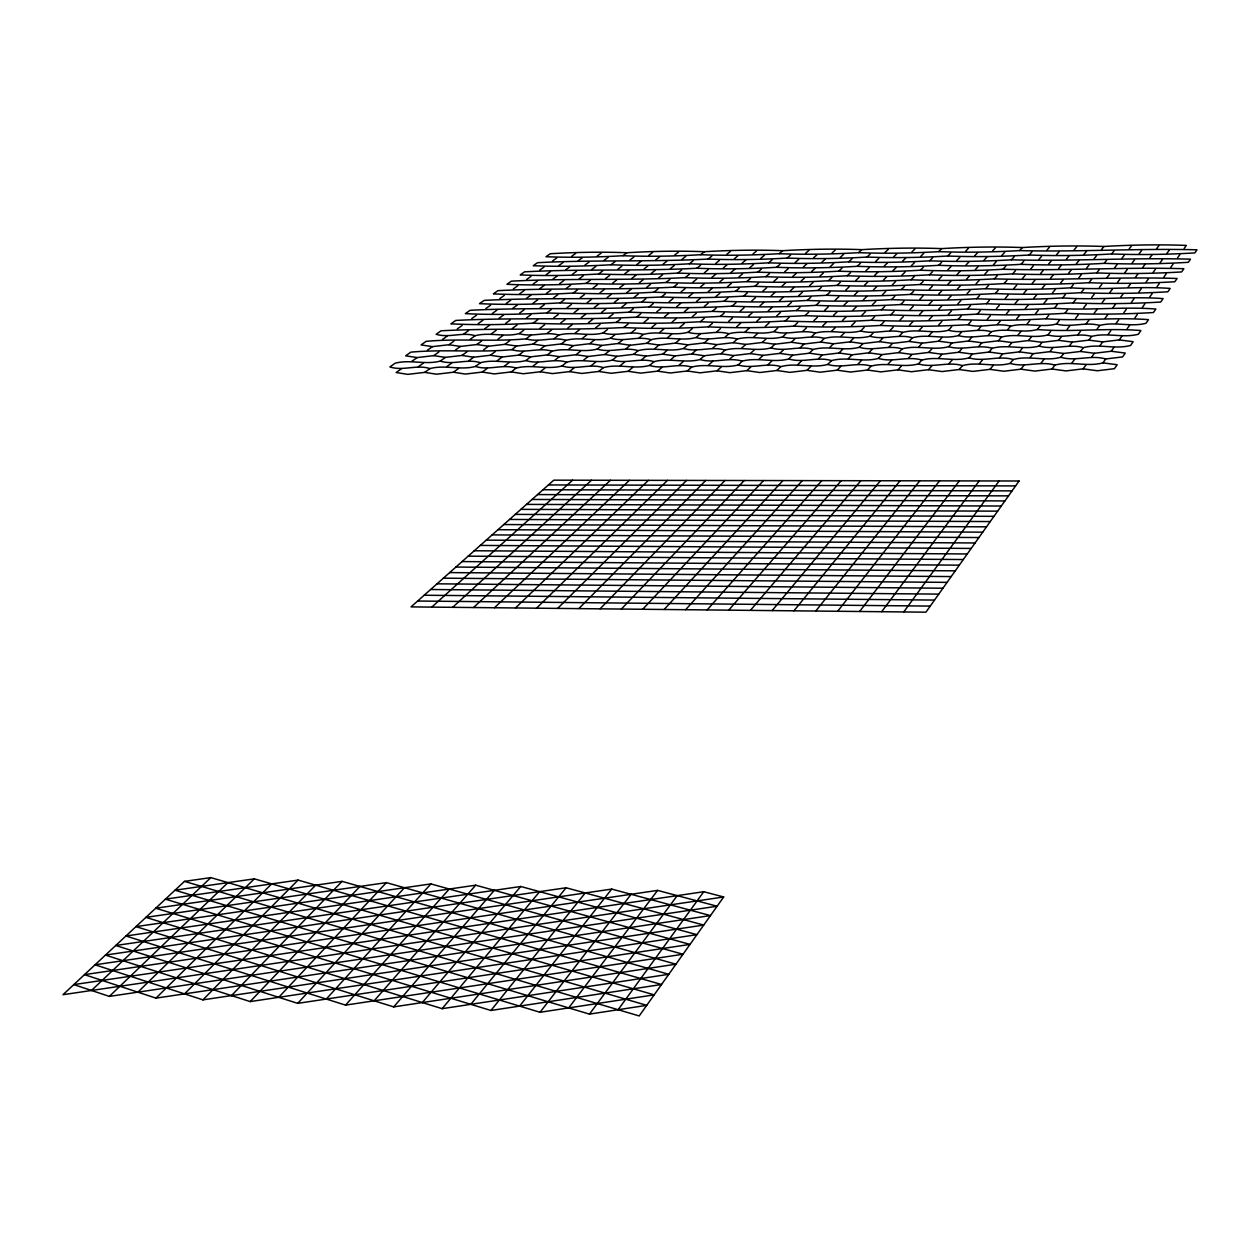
<?xml version="1.0" encoding="UTF-8"?>
<svg xmlns="http://www.w3.org/2000/svg" width="1260" height="1260" viewBox="0 0 1260 1260"><rect width="100%" height="100%" fill="white"/><g stroke="black" fill="none" stroke-linecap="round" stroke-linejoin="round"><path stroke-width="1.5" d="M723.681 896.978L639.198 1015.954L184.495 881.37L63 994.691L723.681 896.978L703.757 891.718L73.804 984.611L109.352 996.392L717.097 906.223L657.594 890.395L84.483 974.642L155.988 998.125L710.451 915.595L611.714 889.087L95.035 964.798L202.923 999.857L703.71 925.076L566.102 887.78L105.462 955.08L250.173 1001.59L696.906 934.684L520.758 886.489L115.763 945.488L297.707 1003.354L689.992 944.401L475.697 885.197L125.921 935.991L345.555 1005.118L683.014 954.245L430.904 883.906L135.986 926.62L393.703 1006.897L675.943 964.199L386.363 882.63L145.908 917.359L442.166 1008.677L668.776 974.295L342.09 881.37L155.72 908.208L490.943 1010.473L661.516 984.501L298.084 880.11L165.422 899.152L540.036 1012.284L654.176 994.849L254.331 878.85L175.014 890.206L589.459 1014.111L646.726 1005.338L210.845 877.606L184.495 881.37M1105.729 358.958C1090.782 354.627 1075.756 361.636 1060.81 357.305C1044.934 361.589 1029.136 355.241 1013.245 359.51C998.55 355.194 983.761 362.187 969.05 357.871C953.3 362.108 937.613 355.84 921.863 360.061C907.389 355.745 892.82 362.738 878.362 358.423C862.706 362.612 847.177 356.407 831.521 360.596C817.299 356.296 802.935 363.274 788.713 358.974C773.183 363.116 757.764 356.989 742.234 361.132C728.233 356.832 714.089 363.809 700.087 359.51C684.684 363.62 669.391 357.557 653.971 361.667C640.206 357.368 626.267 364.329 612.486 360.045C597.193 364.124 582.025 358.108 566.716 362.187C553.172 357.903 539.438 364.849 525.892 360.565C510.694 364.613 495.652 358.675 480.469 362.707C467.129 358.423 453.6 365.368 440.26 361.1C425.171 365.085 410.256 359.21 395.168 363.211L389.875 366.943C403.168 371.275 416.666 364.25 429.959 368.582C445.19 364.534 460.231 370.519 475.461 366.455C488.959 370.786 502.661 363.762 516.175 368.109C531.515 364.014 546.683 370.062 562.023 365.967C575.741 370.298 589.649 363.258 603.383 367.621C618.833 363.478 634.126 369.589 649.577 365.463C663.532 369.81 677.644 362.77 691.598 367.117C707.159 362.943 722.594 369.133 738.155 364.959C752.33 369.306 766.647 362.25 780.838 366.628C796.525 362.407 812.086 368.66 827.757 364.439C842.168 368.802 856.706 361.746 871.133 366.109C886.93 361.856 902.617 368.172 918.414 363.919C933.077 368.298 947.835 361.226 962.498 365.605C978.406 361.305 994.234 367.7 1010.142 363.4C1025.042 367.778 1040.02 360.691 1054.935 365.085C1070.968 360.754 1086.923 367.195 1102.957 362.864L1105.729 358.958L1122.597 356.926L1125.274 353.068L1111.194 351.257L1094.436 353.272L1080.481 351.461L1063.724 353.461L1049.879 351.65L1033.121 353.666L1019.403 351.855L1002.645 353.855L989.037 352.044L972.295 354.044L958.797 352.249L942.055 354.233L928.667 352.438L911.925 354.422L898.663 352.627L881.921 354.611L868.77 352.832L852.028 354.8L838.987 353.02L822.26 354.989L809.314 353.209L792.603 355.178L779.767 353.398L763.056 355.367L750.33 353.587L733.619 355.556L721.003 353.776L704.293 355.745L691.787 353.966L675.077 355.934L662.681 354.154L645.986 356.107L633.685 354.343L616.99 356.296L604.816 354.532L588.121 356.486L576.04 354.721L559.346 356.659L547.36 354.895L530.68 356.848L518.805 355.084L502.141 357.021L490.36 355.273L473.681 357.21L462.01 355.446L445.347 357.383L433.771 355.635L417.123 357.572L405.641 355.824L410.823 352.154C444.528 349.067 478.123 352.768 511.828 349.666C525.184 353.839 538.713 347.036 552.069 351.209C567.173 347.24 582.12 353.068 597.224 349.083C610.801 353.257 624.519 346.453 638.096 350.642C653.31 346.626 668.383 352.517 683.597 348.5C697.394 352.674 711.317 345.87 725.098 350.059C740.423 345.996 755.638 351.965 770.947 347.902C784.964 352.091 799.092 345.272 813.109 349.461C828.544 345.366 843.885 351.398 859.304 347.303C873.558 351.493 887.89 344.657 902.144 348.863C917.674 344.736 933.14 350.831 948.686 346.689C963.16 350.894 977.713 344.059 992.187 348.264C1007.842 344.09 1023.435 350.248 1039.091 346.075C1053.817 350.28 1068.59 343.429 1083.301 347.65C1099.067 343.445 1114.801 349.666 1130.567 345.445L1133.181 341.68L1119.258 339.916L1102.689 341.901L1088.876 340.137L1072.307 342.106L1058.605 340.357L1042.052 342.326L1028.459 340.562L1011.906 342.531L998.424 340.783L981.871 342.752L968.499 341.003L951.961 342.956L938.7 341.208L922.163 343.177L909.011 341.428L892.474 343.382L879.433 341.633L862.895 343.586L849.964 341.854L833.443 343.791L820.606 342.058L804.085 344.011L791.374 342.263L774.853 344.216L762.237 342.484L745.731 344.421L733.226 342.689L716.704 344.626L704.308 342.893L687.803 344.83L675.502 343.098L658.996 345.035L646.805 343.303L630.315 345.24L618.219 343.507L601.729 345.429L589.743 343.712L573.253 345.634L561.361 343.917L544.887 345.839L533.09 344.122L516.616 346.027L504.929 344.327L488.455 346.232L476.878 344.531L460.404 346.437L448.922 344.736L432.448 346.626L421.06 344.925L426.132 341.35C459.49 338.31 492.739 341.901 526.097 338.845C539.327 342.893 552.715 336.247 565.96 340.31C580.891 336.42 595.697 342.106 610.627 338.2C624.078 342.263 637.67 335.617 651.121 339.68C666.146 335.743 681.077 341.507 696.119 337.554C709.789 341.633 723.571 334.971 737.226 339.05C752.377 335.065 767.434 340.893 782.57 336.908C796.462 340.988 810.432 334.309 824.323 338.404C839.569 334.388 854.753 340.263 869.998 336.247C884.111 340.342 898.301 333.648 912.413 337.743C927.769 333.695 943.078 339.633 958.435 335.585C972.767 339.68 987.163 332.986 1001.495 337.082C1016.978 333.002 1032.412 339.003 1047.879 334.908C1062.448 339.019 1077.064 332.309 1091.617 336.42C1107.209 332.293 1122.77 338.357 1138.363 334.231L1140.914 330.545C1106.39 327.773 1071.835 332.309 1037.311 329.537C1021.939 333.585 1006.614 327.663 991.242 331.711C977.004 327.663 962.734 334.278 948.496 330.246C933.235 334.246 918.036 328.387 902.774 332.388C888.772 328.356 874.708 334.971 860.706 330.939C845.554 334.908 830.482 329.112 815.33 333.081C801.533 329.049 787.673 335.648 773.892 331.616C758.851 335.554 743.888 329.821 728.847 333.743C715.286 329.726 701.599 336.31 688.039 332.293C673.108 336.2 658.271 330.514 643.324 334.404C629.984 330.388 616.502 336.971 603.146 332.955C588.31 336.829 573.599 331.207 558.763 335.065C545.611 331.049 532.334 337.633 519.183 333.616C504.457 337.459 489.856 331.884 475.13 335.711C462.184 331.711 449.095 338.279 436.149 334.278L441.11 330.781C502.015 327.647 562.842 330.718 623.747 327.553C651.94 328.907 680.148 328.514 708.372 326.86C736.88 328.214 765.403 327.836 793.942 326.151C822.764 327.505 851.618 327.143 880.472 325.442C909.578 326.797 938.842 326.434 967.979 324.733C982.17 328.718 996.408 322.166 1010.599 326.167C1025.908 322.15 1041.169 328.01 1056.478 323.993C1070.89 327.994 1085.348 321.442 1099.759 325.442C1115.179 321.394 1130.567 327.316 1145.986 323.269L1148.49 319.662C1114.312 316.984 1080.119 321.426 1045.957 318.764C1016.663 320.481 987.367 320.827 958.088 319.505C929.124 321.205 900.144 321.584 871.195 320.26C842.546 321.93 813.913 322.308 785.279 320.985C756.945 322.654 728.611 323.048 700.308 321.725C672.273 323.363 644.254 323.757 616.266 322.434C588.53 324.072 560.826 324.466 533.137 323.159C505.701 324.765 478.296 325.175 450.907 323.851L455.758 320.434C516.049 317.315 576.277 320.276 636.583 317.142C664.492 318.433 692.417 318.04 720.358 316.386C748.582 317.693 776.822 317.3 805.061 315.646C833.6 316.937 862.155 316.559 890.71 314.874C919.564 316.166 948.433 315.803 977.303 314.102C1006.488 315.394 1035.673 315.047 1064.873 313.33C1094.389 314.622 1123.904 314.275 1153.436 312.543L1155.877 309.015C1122.061 306.416 1088.231 310.795 1054.415 308.212C1025.419 309.913 996.439 310.291 967.459 309.015C938.794 310.7 910.13 311.078 881.464 309.818C853.114 311.472 824.764 311.866 796.43 310.59C768.38 312.244 740.329 312.637 712.309 311.377C684.558 313 656.806 313.409 629.102 312.149C601.65 313.756 574.198 314.165 546.793 312.905C519.624 314.496 492.487 314.921 465.365 313.645L470.106 310.307C529.798 307.204 589.444 310.055 649.152 306.936C676.777 308.18 704.434 307.786 732.091 306.148C760.032 307.393 787.988 306.999 815.944 305.345C844.184 306.589 872.456 306.196 900.711 304.542C929.281 305.786 957.852 305.392 986.422 303.723C1015.308 304.967 1044.194 304.589 1073.079 302.888C1102.295 304.132 1131.496 303.77 1160.712 302.053L1163.106 298.604C1129.637 296.1 1096.153 300.4 1062.684 297.895C1034.003 299.581 1005.322 299.974 976.642 298.746C948.26 300.416 919.879 300.809 891.513 299.596C863.447 301.25 835.38 301.644 807.329 300.431C779.562 302.053 751.795 302.463 724.043 301.25C696.575 302.873 669.107 303.282 641.655 302.069C614.471 303.66 587.302 304.085 560.149 302.873C533.248 304.447 506.363 304.889 479.509 303.66L484.155 300.384C543.265 297.313 602.327 300.053 661.437 296.966C688.81 298.163 716.184 297.738 743.573 296.132C771.23 297.313 798.919 296.903 826.592 295.281C854.564 296.478 882.536 296.068 910.508 294.415C938.779 295.612 967.066 295.218 995.353 293.548C1023.939 294.745 1052.525 294.368 1081.127 292.682C1110.028 293.879 1138.93 293.501 1167.831 291.8L1170.178 288.43C1137.04 285.988 1103.918 290.225 1070.795 287.815C1042.398 289.485 1014.001 289.879 985.619 288.697C957.521 290.351 929.439 290.761 901.357 289.595C873.574 291.233 845.775 291.643 818.008 290.461C790.508 292.084 763.024 292.509 735.541 291.343C708.341 292.934 681.14 293.359 653.956 292.194C627.039 293.785 600.122 294.21 573.237 293.044C546.604 294.62 519.971 295.06 493.353 293.879L497.92 290.666C556.447 287.611 614.943 290.257 673.486 287.185C700.576 288.335 727.697 287.91 754.819 286.303C782.208 287.453 809.613 287.044 837.018 285.421C864.706 286.571 892.411 286.146 920.099 284.524C948.087 285.658 976.091 285.264 1004.094 283.61C1032.381 284.76 1060.684 284.35 1088.986 282.697C1117.589 283.831 1146.206 283.437 1174.808 281.752L1177.108 278.46C1116.187 276.633 1055.297 280.697 994.392 278.87C966.593 280.507 938.779 280.917 910.98 279.799C883.465 281.421 855.95 281.846 828.45 280.728C801.234 282.334 774.002 282.76 746.802 281.626C719.854 283.216 692.921 283.657 666.005 282.524C639.34 284.114 612.691 284.555 586.042 283.421C559.66 284.981 533.279 285.437 506.93 284.303L511.387 281.153C569.362 278.129 627.291 280.665 685.267 277.625C712.105 278.728 738.958 278.287 765.828 276.696C792.949 277.798 820.087 277.373 847.224 275.767C874.645 276.869 902.066 276.444 929.486 274.822C957.206 275.924 984.926 275.515 1012.646 273.877C1040.65 274.979 1068.669 274.554 1096.688 272.916C1125.007 274.003 1153.325 273.609 1181.628 271.94L1183.88 268.711C1123.573 266.962 1063.283 270.979 1002.992 269.246C975.461 270.868 947.929 271.294 920.414 270.207C893.167 271.829 865.919 272.255 838.688 271.168C811.723 272.774 784.775 273.2 757.827 272.128C731.147 273.704 704.466 274.144 677.801 273.073C651.388 274.633 624.991 275.074 598.595 274.003C572.465 275.546 546.336 276.003 520.222 274.916L524.585 271.829C582.01 268.821 639.387 271.262 696.827 268.254C723.413 269.309 749.999 268.852 776.601 267.293C803.47 268.349 830.34 267.907 857.225 266.317C884.378 267.372 911.531 266.931 938.684 265.325C966.121 266.395 993.573 265.954 1021.01 264.332C1048.745 265.387 1076.481 264.978 1104.217 263.34C1132.252 264.395 1160.287 263.97 1188.306 262.316L1190.511 259.166C1130.803 257.497 1071.11 261.466 1011.418 259.812C984.154 261.434 956.891 261.859 929.644 260.82C902.664 262.426 875.684 262.868 848.705 261.828C822.008 263.403 795.312 263.86 768.616 262.82C742.187 264.38 715.759 264.836 689.346 263.797C663.201 265.34 637.04 265.797 610.895 264.757C585.002 266.301 559.109 266.758 533.248 265.718L537.532 262.694C594.405 259.718 651.247 262.064 708.136 259.056C734.47 260.08 760.819 259.623 787.169 258.064C813.771 259.087 840.389 258.631 867.006 257.056C893.907 258.064 920.792 257.623 947.693 256.032C974.862 257.056 1002.047 256.615 1029.215 255.008C1056.668 256.016 1084.136 255.591 1111.603 253.969C1139.355 254.977 1167.106 254.552 1194.858 252.913L1197 249.811C1137.875 248.22 1078.781 252.157 1019.671 250.582C992.675 252.173 965.68 252.63 938.684 251.638C911.972 253.213 885.244 253.669 858.533 252.661C832.088 254.236 805.644 254.693 779.2 253.701C753.023 255.244 726.847 255.701 700.67 254.709C674.761 256.252 648.853 256.709 622.944 255.717C597.303 257.245 571.646 257.717 546.005 256.709L550.21 253.748C575.788 252.236 601.351 251.748 626.913 252.74C652.743 251.213 678.573 250.724 704.403 251.716C730.501 250.189 756.583 249.7 782.68 250.693C809.046 249.149 835.396 248.661 861.761 249.653C888.394 248.094 915.028 247.621 941.661 248.614C968.562 247.023 995.463 246.566 1022.38 247.543C1049.564 245.952 1076.749 245.495 1103.949 246.472C1131.417 244.865 1158.901 244.409 1186.369 245.401L1184.195 248.456M1111.194 351.257L1113.903 347.445M1119.258 339.916L1121.888 336.2M1127.117 328.829L1129.7 325.19M1134.819 317.993L1137.339 314.433M1142.347 307.409L1144.804 303.928M1149.703 297.045L1152.112 293.643M1156.9 286.902L1159.263 283.579M1163.941 276.98L1166.256 273.719M1170.839 267.277L1173.107 264.08M1177.596 257.764L1179.817 254.646M618.14 1009.717L703.757 891.718M401.436 368.755L396.128 372.535L407.783 374.362L424.746 372.377L436.511 374.204L453.474 372.22L465.334 374.062L482.312 372.062L494.282 373.905L511.261 371.92L523.325 373.748L540.319 371.763L552.494 373.606L569.488 371.606L581.774 373.448L598.768 371.448L611.163 373.291L628.173 371.291L640.663 373.133L657.673 371.133L670.288 372.991L687.298 370.975L700.024 372.834L717.034 370.818L729.871 372.676L746.897 370.645L759.843 372.519L776.869 370.487L789.926 372.361L806.951 370.33L820.118 372.204L837.16 370.172L850.437 372.046L867.478 370.015L880.882 371.889L897.923 369.841L911.437 371.731L928.494 369.684L942.118 371.558L959.175 369.511L972.925 371.401L989.982 369.353L1003.842 371.243L1020.899 369.18L1034.885 371.086L1051.958 369.022L1066.054 370.912L1083.128 368.849L1085.994 364.912M1091.648 357.115L1094.436 353.272M1099.964 345.665L1102.689 341.901M1108.091 334.451L1110.753 330.781M1116.029 323.505L1118.644 319.914M1123.794 312.811L1126.345 309.283M1131.401 302.337L1133.89 298.888M1138.819 292.084L1141.261 288.729M1146.096 282.067L1148.49 278.775M1153.215 272.255L1155.546 269.041M1160.177 262.663L1162.476 259.513M1166.996 253.26L1169.248 250.173M903.767 611.935L999.101 480.974M589.459 1014.111L677.25 895.624M1071.898 363.037L1074.78 359.147M1080.481 351.461L1083.301 347.65M1088.876 340.137L1091.617 336.42M1097.066 329.065L1099.759 325.442M1105.083 318.26L1107.713 314.701M1112.927 307.676L1115.494 304.195M1120.597 297.329L1123.101 293.926M1128.094 287.201L1130.551 283.878M1135.433 277.294L1137.843 274.05M1142.615 267.608L1144.978 264.411M1149.656 258.111L1151.971 254.993M1156.538 248.818L1158.806 245.763M881.669 611.714L979.209 480.942M568.717 1007.906L657.594 890.395M1051.958 369.022L1054.935 365.085M1060.81 357.305L1063.724 353.461M1069.472 345.87L1072.307 342.106M1077.93 334.688L1080.702 331.018M1086.199 323.757L1088.908 320.166M1094.278 313.063L1096.94 309.55M1102.185 302.62L1104.784 299.171M1109.918 292.383L1112.47 289.028M1117.494 282.382L1119.983 279.09M1124.897 272.585L1127.338 269.372M1132.141 262.993L1134.535 259.843M1139.245 253.607L1141.591 250.519M859.651 611.478L959.348 480.895M540.036 1012.284L631.102 894.301M1040.965 363.211L1043.957 359.336M1049.879 351.65L1052.809 347.855M1058.605 340.357L1061.471 336.641M1067.125 329.301L1069.929 325.678M1075.457 318.512L1078.198 314.953M1083.616 307.944L1086.293 304.479M1091.585 297.612L1094.2 294.226M1099.381 287.5L1101.949 284.193M1107.02 277.609L1109.524 274.365M1114.502 267.939L1116.943 264.757M1121.809 258.457L1124.219 255.339M1128.976 249.165L1131.338 246.109M837.679 611.258L939.55 480.863M519.592 1006.11L611.714 889.087M1020.899 369.18L1024.002 365.258M1030.113 357.493L1033.121 353.666M1039.091 346.075L1042.052 342.326M1047.879 334.908L1050.761 331.238M1056.478 323.993L1059.298 320.418M1064.873 313.33L1067.63 309.818M1073.079 302.888L1075.788 299.455M1081.127 292.682L1083.757 289.327M1088.986 282.697L1091.569 279.405M1096.688 272.916L1099.208 269.703M1104.217 263.34L1106.689 260.19M1111.603 253.969L1114.029 250.882M815.771 611.037L919.784 480.832M490.943 1010.473L585.238 892.962M1010.142 363.4L1013.245 359.51M1019.403 351.855L1022.443 348.059M1028.459 340.562L1031.42 336.861M1037.311 329.537L1040.209 325.915M1045.957 318.764L1048.793 315.22M1054.415 308.212L1057.187 304.747M1062.684 297.895L1065.409 294.509M1070.795 287.815L1073.441 284.492M1078.717 277.925L1081.316 274.68M1086.466 268.27L1089.018 265.088M1094.074 258.788L1096.562 255.685M1101.508 249.527L1103.949 246.472M470.799 1004.33L566.102 887.78M989.982 369.353L993.179 365.432M999.526 357.683L1002.645 353.855M1008.835 346.279L1011.906 342.531M1017.954 335.144L1020.947 331.474M1026.869 324.245L1029.782 320.67M1035.578 313.582L1038.429 310.086M1044.099 303.172L1046.887 299.738M1052.431 292.966L1055.171 289.627M1060.589 282.996L1063.267 279.72M1068.574 273.231L1071.189 270.018M1076.386 263.671L1078.954 260.536M1084.041 254.315L1086.561 251.228M793.926 610.817L900.081 480.8M442.166 1008.677L539.642 891.655M979.445 363.573L982.674 359.698M989.037 352.044L992.187 348.264M998.424 340.783L1001.495 337.082M1007.591 329.773L1010.599 326.167M1016.552 319.016L1019.497 315.473M1025.325 308.48L1028.207 305.03M1033.893 298.179L1036.712 294.808M1042.288 288.115L1045.044 284.791M1050.509 278.239L1053.203 275.011M1058.542 268.585L1061.188 265.419M1066.417 259.135L1069.015 256.032M1074.134 249.874L1076.67 246.834M772.144 610.596L880.441 480.753M422.32 1002.566L520.758 886.489M959.175 369.511L962.498 365.605M969.05 357.871L972.295 354.044M978.705 346.484L981.871 342.752M988.139 335.365L991.242 331.711M997.369 324.481L1000.393 320.906M1006.378 313.85L1009.339 310.354M1015.198 303.44L1018.096 300.022M1023.844 293.265L1026.679 289.926M1032.286 283.311L1035.058 280.035M1040.555 273.546L1043.264 270.349M1048.651 264.002L1051.312 260.867M1056.573 254.662L1059.188 251.591M750.424 610.36L860.832 480.722M393.703 1006.897L494.314 890.332M948.875 363.746L952.198 359.887M958.797 352.249L962.057 348.469M968.499 341.003L971.696 337.302M977.996 330.01L981.099 326.403M987.273 319.268L990.313 315.74M996.345 308.747L999.322 305.298M1005.212 298.462L1008.126 295.092M1013.906 288.414L1016.757 285.106M1022.395 278.555L1025.199 275.326M1030.727 268.916L1033.452 265.75M1038.87 259.481L1041.547 256.378M1046.855 250.236L1049.486 247.196M728.752 610.139L841.27 480.69M374.157 1000.802L475.697 885.197M928.494 369.684L931.928 365.778M938.7 358.06L942.055 354.233M948.686 346.689L951.961 342.956M958.435 335.585L961.632 331.931M967.979 324.733L971.114 321.158M977.303 314.102L980.359 310.621M986.422 303.723L989.415 300.305M995.353 293.548L998.282 290.209M1004.094 283.61L1006.961 280.334M1012.646 273.877L1015.45 270.68M1021.01 264.332L1023.766 261.198M1029.215 255.008L1031.909 251.937M707.159 609.919L821.772 480.659M345.555 1005.118L449.269 889.04M918.414 363.919L921.863 360.061M928.667 352.438L932.038 348.673M938.7 341.208L941.992 337.523M948.496 330.246L951.725 326.639M958.088 319.505L961.238 315.992M967.459 309.015L970.547 305.566M976.642 298.746L979.65 295.375M985.619 288.697L988.564 285.406M994.392 278.87L997.29 275.641M1002.992 269.246L1005.827 266.08M1011.418 259.812L1014.19 256.709M1019.671 250.582L1022.38 247.543M685.629 609.698L802.321 480.611M326.293 999.054L430.904 883.906M897.923 369.841L901.467 365.951M908.476 358.234L911.925 354.422M918.776 346.894L922.163 343.177M928.841 335.806L932.148 332.168M938.7 324.97L941.929 321.41M948.323 314.37L951.489 310.889M957.758 303.991L960.844 300.589M966.971 293.848L969.995 290.509M975.996 283.909L978.957 280.649M984.832 274.192L987.73 270.995M993.478 264.679L996.314 261.544M1001.952 255.355L1004.724 252.284M664.146 609.478L782.901 480.58M297.707 1003.354L404.476 887.733M888.08 364.093L891.623 360.25M898.663 352.627L902.144 348.863M909.011 341.428L912.413 337.743M919.123 330.466L922.446 326.875M929.014 319.757L932.274 316.244M938.7 309.283L941.866 305.849M948.166 299.03L951.269 295.659M957.427 288.997L960.466 285.705M966.499 279.184L969.475 275.956M975.366 269.561L978.295 266.411M984.06 260.159L986.927 257.056M992.581 250.929L995.384 247.905M642.726 609.257L763.544 480.548M278.743 997.322L386.363 882.63M867.478 370.015L871.133 366.109M878.362 358.423L881.921 354.611M888.977 347.099L892.474 343.382M899.372 336.026L902.774 332.388M909.531 325.206L912.87 321.647M919.469 314.622L922.73 311.141M929.187 304.274L932.369 300.872M938.684 294.131L941.818 290.808M947.992 284.224L951.064 280.964M957.112 274.507L960.104 271.325M966.026 265.01L968.971 261.875M974.767 255.685L977.65 252.63M621.369 609.053L744.235 480.517M250.173 1001.59L359.95 886.457M857.855 364.266L861.525 360.423M868.77 352.832L872.345 349.067M879.433 341.633L882.929 337.964M889.859 330.703L893.277 327.112M900.05 320.009L903.404 316.496M910.035 309.55L913.311 306.117M919.784 299.313L922.997 295.942M929.344 289.296L932.479 286.004M938.684 279.5L941.756 276.271M947.835 269.892L950.843 266.742M956.812 260.489L959.758 257.402M965.585 251.275L968.467 248.251M231.478 995.589L342.09 881.37M837.16 370.172L840.924 366.282M848.358 358.612L852.028 354.8M859.304 347.303L862.895 343.586M869.998 336.247L873.526 332.624M880.472 325.442L883.906 321.898M890.71 314.874L894.064 311.409M900.711 304.542L904.003 301.14M910.508 294.415L913.736 291.091M920.099 284.524L923.249 281.264M929.486 274.822L932.573 271.64M938.684 265.325L941.708 262.206M947.693 256.032L950.654 252.976M600.075 608.832L724.972 480.485M202.923 999.857L315.709 885.166M827.757 364.439L831.521 360.596M838.987 353.02L842.672 349.272M849.964 341.854L853.571 338.184M860.706 330.939L864.234 327.348M871.195 320.26L874.645 316.748M881.464 309.818L884.851 306.385M891.513 299.596L894.82 296.242M901.357 289.595L904.586 286.303M910.98 279.799L914.146 276.586M920.414 270.207L923.501 267.057M929.644 260.82L932.668 257.733M938.684 251.638L941.661 248.614M578.828 608.611L705.773 480.438M184.527 993.872L298.084 880.11M806.951 370.33L810.826 366.455M818.48 358.785L822.26 354.989M829.742 347.508L833.443 343.791M840.751 336.467L844.373 332.845M851.524 325.678L855.052 322.135M862.045 315.126L865.51 311.661M872.361 304.81L875.747 301.423M882.441 294.714L885.748 291.391M892.316 284.823L895.561 281.579M901.971 275.137L905.153 271.955M911.437 265.655L914.539 262.537M920.698 256.378L923.753 253.323M557.644 608.391L686.606 480.406M155.988 998.125L271.703 883.89M797.769 364.613L801.644 360.785M809.314 353.209L813.109 349.461M820.606 342.058L824.323 338.404M831.647 331.159L835.286 327.584M842.452 320.497L845.995 317M853.02 310.07L856.485 306.652M863.352 299.864L866.754 296.525M873.464 289.879L876.803 286.603M883.37 280.114L886.631 276.901M893.072 270.538L896.254 267.388M902.569 261.166L905.688 258.079M911.878 251.984L914.933 248.96M536.524 608.17L667.485 480.375M137.86 992.171L254.331 878.85M776.869 370.487L780.838 366.628M788.713 358.974L792.603 355.178M800.289 347.697L804.085 344.011M811.613 336.688L815.33 333.081M822.67 325.915L826.308 322.387M833.506 315.394L837.065 311.929M844.106 305.077L847.586 301.691M854.469 294.998L857.871 291.674M864.612 285.122L867.951 281.878M874.55 275.452L877.811 272.27M884.284 265.986L887.481 262.883M893.812 256.709L896.947 253.669M109.352 996.392L227.966 882.63M767.907 364.786L771.892 360.959M779.767 353.398L783.673 349.666M791.374 342.263L795.186 338.609M802.715 331.396L806.447 327.82M813.818 320.749L817.456 317.252M824.67 310.338L828.23 306.92M835.286 300.148L838.782 296.793M845.681 290.178L849.098 286.902M855.871 280.413L859.21 277.2M865.825 270.853L869.101 267.718M875.59 261.497L878.803 258.41M885.15 252.315L888.3 249.307M515.466 607.966L648.412 480.344M494.471 607.745L629.401 480.312M91.492 990.47L210.845 877.606M746.897 370.645L750.976 366.786M759.055 359.147L763.056 355.367M770.947 347.902L774.853 344.216M782.57 336.908L786.398 333.301M793.942 326.151L797.674 322.623M805.061 315.646L808.715 312.181M815.944 305.345L819.52 301.975M826.592 295.281L830.088 291.974M837.018 285.421L840.436 282.177M847.224 275.767L850.579 272.601M857.225 266.317L860.501 263.198M867.006 257.056L870.235 254.016M738.155 364.959L742.234 361.132M750.33 353.587L754.331 349.855M762.237 342.484L766.159 338.83M773.892 331.616L777.719 328.057M785.279 320.985L789.028 317.504M796.43 310.59L800.084 307.188M807.329 300.431L810.904 297.077M818.008 290.461L821.504 287.201M828.45 280.728L831.883 277.515M838.688 271.168L842.058 268.034M848.705 261.828L852.012 258.757M858.533 252.661L861.761 249.653M473.524 607.525L610.423 480.28M717.034 370.818L721.224 366.959M729.524 359.336L733.619 355.556M741.715 348.106L745.731 344.421M753.653 337.129L757.559 333.522M765.308 326.387L769.151 322.859M776.727 315.898L780.476 312.448M787.894 305.613L791.563 302.243M798.824 295.565L802.415 292.257M809.519 285.721L813.031 282.476M819.992 276.082L823.442 272.916M830.261 266.632L833.632 263.529M840.31 257.386L843.601 254.347M452.639 607.32L591.491 480.233M708.514 365.116L712.703 361.305M721.003 353.776L725.098 350.059M733.226 342.689L737.226 339.05M745.164 331.837L749.086 328.277M756.851 321.237L760.693 317.756M768.285 310.858L772.034 307.44M779.467 300.699L783.137 297.36M790.414 290.761L794.02 287.485M801.139 281.027L804.667 277.83M811.645 271.498L815.094 268.364M821.914 262.159L825.3 259.087M831.994 253.008L835.301 250M431.802 607.099L572.607 480.202M687.298 370.975L691.598 367.117M700.087 359.51L704.293 355.745M712.593 348.295L716.704 344.626M724.831 337.349L728.847 333.743M736.785 326.623L740.722 323.111M748.487 316.15L752.33 312.7M759.938 305.881L763.702 302.51M771.151 295.848L774.837 292.541M782.113 286.02L785.72 282.791M792.855 276.397L796.399 273.231M803.376 266.962L806.841 263.86M813.692 257.733L817.078 254.693M678.983 365.29L683.282 361.494M691.787 353.966L695.992 350.248M704.308 342.893L708.419 339.255M716.546 332.073L720.562 328.514M728.516 321.473L732.454 317.993M740.234 311.11L744.093 307.708M751.7 300.967L755.48 297.643M762.93 291.044L766.615 287.784M773.923 281.327L777.53 278.129M784.681 271.814L788.224 268.679M795.217 262.489L798.683 259.418M805.549 253.355L808.952 250.346M657.673 371.133L662.083 367.29M670.777 359.683L675.077 355.934M683.597 348.5L687.803 344.83M696.119 337.554L700.229 333.963M708.372 326.86L712.404 323.348M720.358 316.386L724.295 312.952M732.091 306.148L735.95 302.778M743.573 296.132L747.353 292.824M754.819 286.303L758.504 283.091M765.828 276.696L769.435 273.546M776.601 267.293L780.145 264.19M787.169 258.064L790.634 255.024M649.577 365.463L653.971 361.667M662.681 354.154L666.997 350.438M675.502 343.098L679.707 339.475M688.039 332.293L692.165 328.75M700.308 321.725L704.324 318.245M712.309 311.377L716.247 307.975M724.043 301.25L727.902 297.927M735.541 291.343L739.321 288.083M746.802 281.626L750.503 278.444M757.827 272.128L761.449 268.994M768.616 262.82L772.175 259.749M779.2 253.701L782.68 250.693M628.173 371.291L632.678 367.447M641.576 359.872L645.986 356.107M654.696 348.689L658.996 345.035M667.516 337.774L671.737 334.183M680.069 327.096L684.18 323.584M692.338 316.638L696.37 313.204M704.34 306.416L708.293 303.061M716.105 296.399L719.964 293.123M727.603 286.603L731.383 283.39M738.88 277.011L742.581 273.845M749.92 267.608L753.543 264.521M760.725 258.394L764.284 255.37M620.282 365.62L624.787 361.841M633.685 354.343L638.096 350.642M646.805 343.303L651.121 339.68M659.641 332.514L663.847 328.97M672.194 321.961L676.305 318.496M684.463 311.63L688.495 308.243M696.481 301.518L700.434 298.195M708.246 291.627L712.12 288.367M719.775 281.925L723.555 278.743M731.052 272.443L734.769 269.325M742.108 263.135L745.747 260.08M752.929 254.032L756.488 251.039M598.768 371.448L603.383 367.621M612.486 360.045L616.99 356.296M625.905 348.894L630.315 345.24M639.025 337.995L643.324 334.404M651.861 327.332L656.066 323.82M664.414 316.89L668.54 313.457M676.699 306.684L680.731 303.329M688.716 296.683L692.669 293.407M700.497 286.902L704.371 283.689M712.026 277.31L715.822 274.16M723.319 267.923L727.036 264.836M734.391 258.725L738.029 255.701M591.097 365.794L595.697 362.014M604.816 354.532L609.304 350.831M618.219 343.507L622.629 339.901M631.339 332.734L635.654 329.207M644.175 322.198L648.396 318.733M656.728 311.882L660.854 308.495M669.028 301.786L673.06 298.478M681.062 291.911L685.015 288.666M692.842 282.24L696.717 279.058M704.371 272.759L708.167 269.64M715.68 263.466L719.397 260.411M726.768 254.378L730.406 251.386M569.488 371.606L574.198 367.778M583.506 360.218L588.121 356.486M597.224 349.083L601.729 345.429M610.627 338.2L615.038 334.625M623.747 327.553L628.063 324.056M636.583 317.142L640.804 313.724M649.152 306.936L653.278 303.597M661.437 296.966L665.485 293.69M673.486 287.185L677.439 283.973M685.267 277.625L689.141 274.475M696.827 268.254L700.623 265.167M708.136 259.056L711.853 256.048M562.023 365.967L566.716 362.187M576.04 354.721L580.639 351.02M589.743 343.712L594.247 340.106M603.146 332.955L607.556 329.427M616.266 322.434L620.566 318.985M629.102 312.149L633.308 308.763M641.655 302.069L645.781 298.746M653.956 292.194L658.003 288.95M666.005 282.524L669.958 279.358M677.801 273.073L681.676 269.955M689.346 263.797L693.158 260.741M700.67 254.709L704.403 251.716M540.319 371.763L545.123 367.936M554.652 360.391L559.346 356.659M568.654 349.288L573.253 345.634M582.356 338.42L586.845 334.845M595.744 327.789L600.154 324.293M608.863 317.378L613.179 313.976M621.7 307.204L625.921 303.865M634.252 297.234L638.395 293.958M646.569 287.485L650.601 284.272M658.602 277.925L662.571 274.79M670.414 268.569L674.289 265.482M681.975 259.387L685.771 256.378M533.059 366.125L537.862 362.36M547.36 354.895L552.069 351.209M561.361 343.917L565.96 340.31M575.048 333.191L579.553 329.663M588.452 322.67L592.846 319.221M601.555 312.401L605.871 309.015M614.392 302.337L618.613 299.03M626.96 292.477L631.087 289.233M639.261 282.823L643.293 279.657M651.31 273.373L655.263 270.27M663.106 264.112L666.997 261.072M674.683 255.04L678.478 252.063M511.261 371.92L516.175 368.109M525.892 360.565L530.68 356.848M540.178 349.477L544.887 345.839M554.164 338.625L558.763 335.065M567.851 328.01L572.355 324.529M581.238 317.63L585.648 314.212M594.342 307.471L598.658 304.132M607.178 297.517L611.384 294.241M619.731 287.768L623.858 284.571M632.032 278.224L636.08 275.089M644.096 268.884L648.049 265.813M655.893 259.718L659.783 256.709M504.205 366.298L509.103 362.534M518.805 355.084L523.609 351.398M533.09 344.122L537.784 340.531M547.076 333.412L551.659 329.884M560.747 322.922L565.236 319.473M574.119 312.653L578.513 309.283M587.223 302.605L591.523 299.297M600.043 292.761L604.264 289.532M612.612 283.122L616.738 279.956M624.913 273.688L628.945 270.585M636.962 264.442L640.93 261.403M648.774 255.386L652.649 252.394M482.312 372.062L487.321 368.266M497.227 360.738L502.141 357.021M511.828 349.666L516.616 346.027M526.097 338.845L530.791 335.286M540.052 328.246L544.651 324.765M553.723 317.882L558.212 314.464M567.095 307.724L571.489 304.4M580.183 297.785L584.483 294.525M593.003 288.067L597.224 284.87M605.556 278.539L609.683 275.405M617.857 269.199L621.904 266.128M629.905 260.048L633.874 257.04M475.461 366.455L480.469 362.707M490.36 355.273L495.259 351.603M504.929 344.327L509.717 340.736M519.183 333.616L523.876 330.104M533.137 323.159L537.721 319.709M546.793 312.905L551.266 309.535M560.149 302.873L564.543 299.565M573.237 293.044L577.537 289.816M586.042 283.421L590.263 280.255M598.595 274.003L602.721 270.9M610.895 264.757L614.943 261.733M622.944 255.717L626.913 252.74M453.474 372.22L458.593 368.424M468.688 360.911L473.681 357.21M483.572 349.87L488.455 346.232M498.125 339.05L502.913 335.507M512.363 328.466L517.041 325.001M526.302 318.118L530.87 314.716M539.942 307.991L544.414 304.652M553.298 298.069L557.676 294.808M566.37 288.351L570.67 285.154M579.175 278.838L583.38 275.704M591.727 269.514L595.854 266.443M604.012 260.379L608.06 257.371M446.827 366.628L451.93 362.864M462.01 355.446L467.003 351.792M476.878 344.531L481.745 340.94M491.4 333.837L496.188 330.325M505.622 323.379L510.3 319.945M519.545 313.157L524.128 309.787M533.169 303.14L537.658 299.849M546.509 293.328L550.903 290.099M559.582 283.72L563.881 280.555M572.386 274.302L576.592 271.215M584.923 265.088L589.05 262.048M597.208 256.048L601.256 253.071M424.746 372.377L429.959 368.582M440.26 361.1L445.347 357.383M455.427 350.059L460.404 346.437M470.263 339.255L475.13 335.711M484.769 328.702L489.541 325.238M498.976 318.37L503.638 314.968M512.883 308.243L517.451 304.92M526.491 298.336L530.964 295.092M539.816 288.635L544.21 285.453M552.872 279.137L557.172 276.019M565.677 269.829L569.882 266.774M578.214 260.71L582.325 257.702M418.304 366.786L423.502 363.037M433.771 355.635L438.858 351.981M448.922 344.736L453.883 341.145M463.727 334.058L468.594 330.561M478.217 323.615L482.99 320.197M492.408 313.409L497.07 310.039M506.299 303.408L510.851 300.116M519.892 293.611L524.365 290.383M533.216 284.004L537.595 280.854M546.257 274.617L550.541 271.53M559.046 265.403L563.251 262.379M571.567 256.378L575.694 253.417M411.925 361.258L417.123 357.572M427.376 350.248L432.448 346.626M442.496 339.475L447.458 335.932M457.285 328.923L462.137 325.458M471.744 318.607L476.501 315.22M485.919 308.511L490.565 305.188M499.779 298.62L504.347 295.36M513.371 288.934L517.828 285.736M526.68 279.436L531.043 276.318M539.705 270.144L544.005 267.089M552.478 261.025L556.684 258.032M548.415 484.942L1015.576 485.919M542.997 489.746L1012.048 490.88M537.548 494.581L1008.504 495.873M532.035 499.464L1004.913 500.929M526.491 504.394L1001.306 506.016M520.884 509.371L997.652 511.151M515.23 514.395L993.982 516.332M509.544 519.451L990.265 521.561M503.779 524.554L986.517 526.837M497.983 529.704L982.737 532.161M492.14 534.901L978.925 537.532M486.234 540.13L975.067 542.966M480.28 545.423L971.177 548.431M474.264 550.762L967.255 553.959M468.2 556.148L963.302 559.534M462.073 561.582L959.301 565.157M455.899 567.063L955.269 570.843M449.662 572.591L951.19 576.576M443.378 578.183L947.079 582.372M437.031 583.821L942.937 588.215M430.621 589.507L938.747 594.122M424.147 595.24L934.51 600.075M417.627 601.036L930.242 606.091M1102.957 362.864L1117.179 364.738L1114.423 368.692L1097.35 370.755L1083.128 368.849M1019.056 481.005L925.927 612.171L411.028 606.895L553.786 480.17L1019.056 481.005"/></g></svg>
